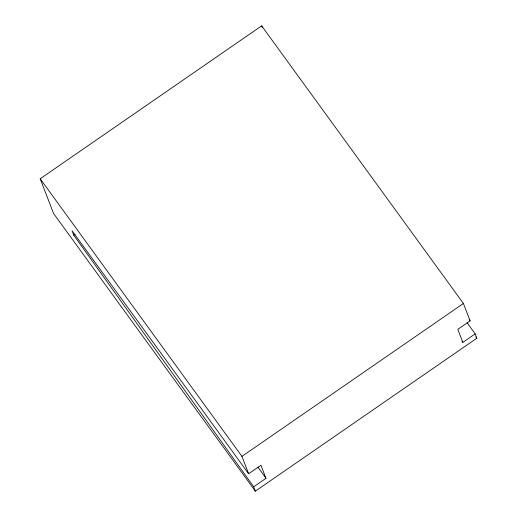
<?xml version="1.0" encoding="UTF-8"?>
<svg xmlns="http://www.w3.org/2000/svg" width="517" height="517" viewBox="0 0 517 517"><rect width="100%" height="100%" fill="white"/><g stroke="black" fill="none" stroke-linecap="round" stroke-linejoin="round"><path stroke-width="0.78" d="M475.142 333.885L476.816 338.234L255.346 491.15L53.6 213.54L40.184 178.766L261.654 25.85L463.4 303.46L470.108 320.85L457.803 329.342L462.838 342.383L475.142 333.885L467.155 322.718M255.346 491.15L253.673 486.801L73.789 235.203L75.081 234.304M253.673 486.801L265.977 478.309L260.943 465.268L248.638 473.766L241.93 456.382L463.4 303.46M469.158 319.545L470.108 320.85M475.866 336.929L476.816 338.234M40.184 178.766L241.93 456.382M248.638 473.766L72.109 230.853L73.789 235.203M461.901 341.071L462.838 342.383M257.989 467.142L265.977 478.309M261.654 25.85L262.222 27.33"/></g></svg>
